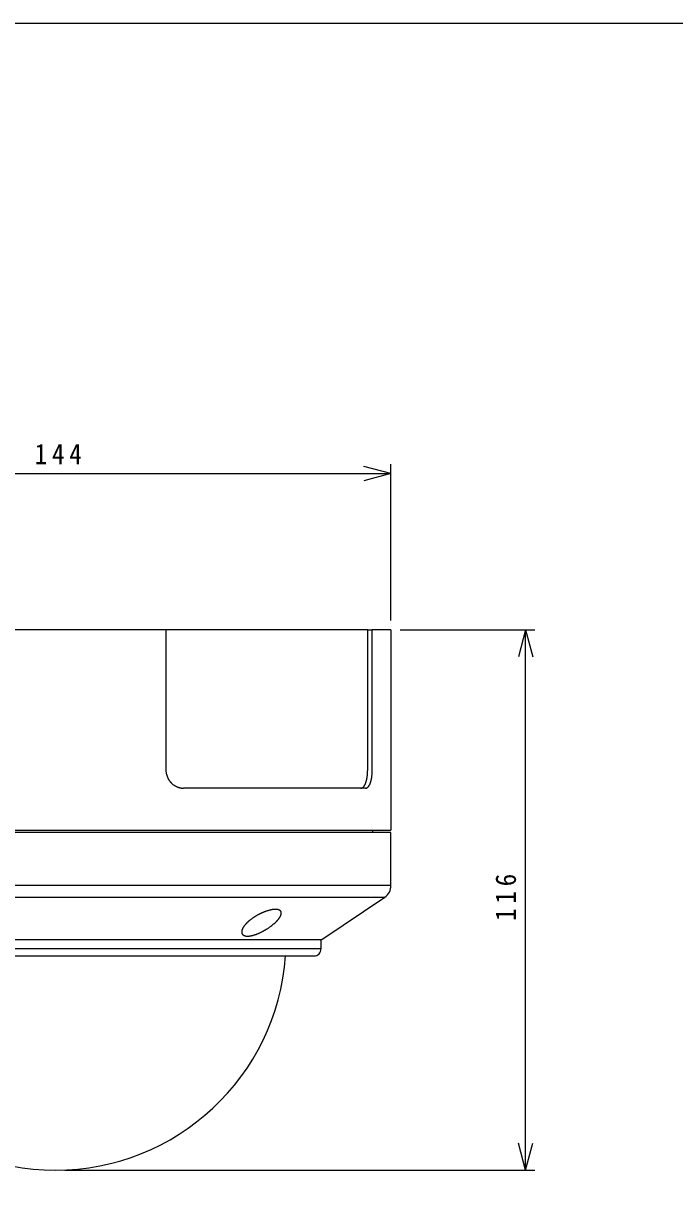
# Model space of a CAD drawing. Units: millimetres on the paper, scale 1:2. Extents: x -142 to 142, y -95 to 95.
# Drawn here: x -72.6 to -2.7, y -29.9 to 94.8 of the extents above; entities that cross this region are included whole.
import ezdxf

# ---------------------------------------------------------------- set-up
doc = ezdxf.new("R2010")
doc.units = ezdxf.units.MM
doc.layers.add('0-0_0', color=7, linetype='Continuous')
doc.layers.add('0-2_枠', color=7, linetype='Continuous')
doc.styles.add('ＭＳ ゴシック', font='')
doc.styles.get('ＭＳ ゴシック').set_extended_font_data('MS Gothic')

msp = doc.modelspace()

# ---------------------------------------------------------------- linework, layer by layer
at = {"layer": '0-0_0'}
for p, q in [((-33.176, 30.736), (-33.176, 47.502)), ((-105.176, 46.502), (-33.176, 46.502)), ((-33.176, 46.502), (-36.073, 47.279)), ((-33.176, 46.502), (-36.073, 45.726)), ((-57.331, 29.736), (-80.998, 29.736)), ((-35.675, 29.736), (-57.419, 29.736)), ((-57.331, 29.736), (-57.331, 14.736)), ((-35.675, 14.736), (-35.675, 29.736)), ((-35.675, 29.736), (-35.176, 29.736)), ((-33.176, 29.736), (-35.176, 29.736)), ((-35.176, 14.736), (-35.176, 29.736)), ((-33.176, 29.736), (-33.176, 8.236)), ((-32.176, 29.736), (-17.725, 29.736)), ((-18.725, 29.736), (-19.501, 26.838)), ((-18.725, -28.264), (-18.725, 29.736)), ((-18.725, 29.736), (-17.948, 26.838)), ((-35.9, 12.736), (-55.428, 12.736)), ((-105.176, 8.236), (-33.176, 8.236)), ((-33.174, 7.986), (-105.174, 7.986)), ((-35.174, 8.236), (-35.174, 7.986)), ((-33.174, 2.283), (-33.174, 7.986)), ((-33.174, 2.283), (-105.174, 2.283)), ((-104.513, 1.04), (-33.836, 1.04)), ((-40.587, -3.514), (-33.836, 1.04)), ((-97.762, -3.514), (-40.587, -3.514)), ((-40.674, -4.514), (-40.674, -3.514)), ((-40.674, -4.514), (-97.674, -4.514)), ((-96.924, -5.264), (-41.424, -5.264)), ((-18.725, -28.264), (-19.501, -25.366)), ((-18.725, -28.264), (-17.948, -25.366)), ((-68.174, -28.264), (-17.725, -28.264))]:
    msp.add_line(p, q, dxfattribs=at)
for points in [[(-57.331, 14.736), (-57.33, 14.656), (-57.327, 14.585), (-57.323, 14.519), (-57.317, 14.459), (-57.309, 14.404), (-57.3, 14.351), (-57.289, 14.301), (-57.277, 14.252), (-57.263, 14.203), (-57.247, 14.153), (-57.23, 14.102), (-57.213, 14.051), (-57.194, 14.001), (-57.175, 13.951), (-57.155, 13.903), (-57.136, 13.857), (-57.116, 13.813), (-57.097, 13.771), (-57.079, 13.733), (-57.06, 13.698), (-57.043, 13.666), (-57.025, 13.636), (-57.008, 13.608), (-56.991, 13.581), (-56.974, 13.557), (-56.957, 13.533), (-56.939, 13.511), (-56.922, 13.489), (-56.904, 13.467), (-56.887, 13.447), (-56.87, 13.428), (-56.854, 13.41), (-56.839, 13.393), (-56.825, 13.378), (-56.813, 13.365), (-56.802, 13.354), (-56.794, 13.345), (-56.787, 13.338), (-56.782, 13.333)], [(-35.877, 13.322), (-35.876, 13.322), (-35.876, 13.323), (-35.876, 13.324), (-35.875, 13.326), (-35.874, 13.329), (-35.873, 13.333), (-35.871, 13.338), (-35.868, 13.345), (-35.865, 13.354), (-35.861, 13.365), (-35.857, 13.378), (-35.852, 13.393), (-35.846, 13.41), (-35.84, 13.428), (-35.834, 13.447), (-35.828, 13.467), (-35.821, 13.489), (-35.815, 13.511), (-35.808, 13.533), (-35.802, 13.557), (-35.796, 13.582), (-35.79, 13.608), (-35.784, 13.636), (-35.777, 13.666), (-35.771, 13.698), (-35.765, 13.733), (-35.758, 13.771), (-35.751, 13.813), (-35.744, 13.857), (-35.737, 13.903), (-35.73, 13.951), (-35.723, 14.001), (-35.717, 14.051), (-35.711, 14.102), (-35.705, 14.153), (-35.699, 14.203), (-35.694, 14.252), (-35.69, 14.301), (-35.686, 14.351)], [(-35.686, 14.351), (-35.683, 14.404), (-35.68, 14.459), (-35.678, 14.519), (-35.676, 14.585), (-35.675, 14.656), (-35.675, 14.736)], [(-35.376, 13.322), (-35.376, 13.322), (-35.376, 13.323), (-35.375, 13.324), (-35.375, 13.326), (-35.374, 13.329), (-35.372, 13.333), (-35.37, 13.338), (-35.368, 13.345), (-35.365, 13.354), (-35.361, 13.365), (-35.357, 13.378), (-35.351, 13.393), (-35.346, 13.41), (-35.34, 13.428), (-35.334, 13.447), (-35.328, 13.467), (-35.321, 13.489), (-35.315, 13.511), (-35.309, 13.533), (-35.302, 13.557), (-35.296, 13.581), (-35.29, 13.608), (-35.284, 13.636), (-35.278, 13.666), (-35.271, 13.698), (-35.265, 13.733), (-35.258, 13.771), (-35.252, 13.813), (-35.245, 13.857), (-35.238, 13.903), (-35.231, 13.951), (-35.224, 14.001), (-35.218, 14.051), (-35.211, 14.102), (-35.205, 14.153), (-35.2, 14.203), (-35.195, 14.252), (-35.191, 14.301), (-35.187, 14.351)], [(-35.187, 14.351), (-35.184, 14.404), (-35.181, 14.459), (-35.179, 14.519), (-35.177, 14.585), (-35.177, 14.656), (-35.176, 14.736)], [(-56.782, 13.333), (-56.778, 13.329), (-56.776, 13.326), (-56.774, 13.324), (-56.773, 13.323), (-56.772, 13.322), (-56.771, 13.322)], [(-56.771, 13.322), (-56.717, 13.266), (-56.666, 13.217), (-56.619, 13.174), (-56.574, 13.135), (-56.531, 13.102), (-56.489, 13.072), (-56.448, 13.044), (-56.406, 13.019), (-56.363, 12.994), (-56.318, 12.97), (-56.272, 12.947), (-56.224, 12.924), (-56.176, 12.902), (-56.127, 12.88), (-56.078, 12.86), (-56.03, 12.841), (-55.981, 12.823), (-55.933, 12.807), (-55.887, 12.793), (-55.84, 12.779), (-55.792, 12.768), (-55.742, 12.758), (-55.69, 12.75), (-55.633, 12.744), (-55.571, 12.739), (-55.503, 12.737), (-55.428, 12.736)], [(-36.404, 12.736), (-36.373, 12.737), (-36.345, 12.739), (-36.319, 12.744), (-36.296, 12.75), (-36.275, 12.758), (-36.255, 12.768), (-36.235, 12.779), (-36.217, 12.793), (-36.198, 12.807), (-36.179, 12.823), (-36.16, 12.841), (-36.141, 12.86), (-36.122, 12.88), (-36.103, 12.902), (-36.084, 12.924), (-36.065, 12.947), (-36.048, 12.97), (-36.03, 12.994), (-36.014, 13.019), (-35.998, 13.044), (-35.982, 13.072), (-35.966, 13.102), (-35.95, 13.135), (-35.933, 13.173), (-35.915, 13.217), (-35.897, 13.266), (-35.877, 13.322)], [(-35.9, 12.736), (-35.869, 12.737), (-35.841, 12.739), (-35.816, 12.744), (-35.793, 12.75), (-35.771, 12.758), (-35.751, 12.768), (-35.732, 12.779), (-35.714, 12.793), (-35.695, 12.807), (-35.677, 12.823), (-35.658, 12.841), (-35.639, 12.86), (-35.62, 12.88), (-35.601, 12.902), (-35.582, 12.924), (-35.564, 12.947), (-35.546, 12.97), (-35.529, 12.994), (-35.512, 13.019), (-35.497, 13.044), (-35.481, 13.072), (-35.465, 13.102), (-35.449, 13.135), (-35.432, 13.174), (-35.415, 13.217), (-35.396, 13.266), (-35.376, 13.322)], [(-47.471, -0.875), (-47.529, -0.907), (-47.58, -0.936), (-47.627, -0.962), (-47.67, -0.987), (-47.709, -1.011), (-47.747, -1.035), (-47.784, -1.058), (-47.821, -1.082), (-47.859, -1.107), (-47.899, -1.133), (-47.94, -1.161), (-47.982, -1.19), (-48.025, -1.219), (-48.067, -1.249), (-48.11, -1.279), (-48.151, -1.308), (-48.191, -1.337), (-48.229, -1.365), (-48.264, -1.392), (-48.298, -1.418), (-48.329, -1.442), (-48.358, -1.466), (-48.386, -1.489), (-48.412, -1.511), (-48.437, -1.533), (-48.461, -1.554), (-48.484, -1.575), (-48.506, -1.596), (-48.528, -1.617), (-48.549, -1.637), (-48.57, -1.658), (-48.59, -1.678), (-48.61, -1.698), (-48.63, -1.718), (-48.65, -1.738), (-48.669, -1.758), (-48.688, -1.778), (-48.707, -1.797), (-48.726, -1.817)], [(-47.298, -0.784), (-47.324, -0.797), (-47.35, -0.81), (-47.377, -0.824), (-47.405, -0.839), (-47.437, -0.856), (-47.471, -0.875)], [(-45.567, -0.277), (-45.633, -0.278), (-45.694, -0.28), (-45.751, -0.284), (-45.805, -0.289), (-45.857, -0.295), (-45.908, -0.302), (-45.958, -0.311), (-46.008, -0.321), (-46.059, -0.333), (-46.113, -0.345), (-46.167, -0.358), (-46.223, -0.373), (-46.279, -0.387), (-46.334, -0.402), (-46.389, -0.418), (-46.442, -0.433), (-46.493, -0.449), (-46.541, -0.463), (-46.587, -0.478), (-46.63, -0.492), (-46.67, -0.506), (-46.709, -0.52), (-46.746, -0.534), (-46.782, -0.548), (-46.818, -0.563), (-46.854, -0.578), (-46.891, -0.594), (-46.928, -0.61), (-46.967, -0.627), (-47.005, -0.644), (-47.043, -0.662), (-47.08, -0.679), (-47.117, -0.696), (-47.152, -0.713), (-47.185, -0.729), (-47.217, -0.744), (-47.245, -0.758), (-47.272, -0.771), (-47.298, -0.784)], [(-45.062, -0.416), (-45.081, -0.4), (-45.101, -0.385), (-45.122, -0.371), (-45.143, -0.358), (-45.164, -0.346), (-45.185, -0.335), (-45.206, -0.325), (-45.226, -0.317), (-45.246, -0.309), (-45.266, -0.303), (-45.285, -0.298), (-45.305, -0.293), (-45.325, -0.289), (-45.346, -0.286), (-45.366, -0.284), (-45.387, -0.282), (-45.408, -0.28), (-45.429, -0.279), (-45.45, -0.278), (-45.469, -0.278), (-45.488, -0.277), (-45.504, -0.277), (-45.519, -0.277), (-45.532, -0.277), (-45.542, -0.277), (-45.55, -0.277), (-45.556, -0.277), (-45.56, -0.277), (-45.563, -0.277), (-45.565, -0.277), (-45.566, -0.277), (-45.566, -0.277), (-45.566, -0.277)], [(-45.347, -1.443), (-45.325, -1.418), (-45.303, -1.392), (-45.282, -1.365), (-45.26, -1.337), (-45.238, -1.308), (-45.216, -1.279), (-45.194, -1.249), (-45.173, -1.219), (-45.152, -1.19), (-45.133, -1.161), (-45.114, -1.133), (-45.097, -1.107), (-45.081, -1.082), (-45.067, -1.058), (-45.053, -1.035), (-45.041, -1.011), (-45.029, -0.987), (-45.017, -0.962), (-45.006, -0.936), (-44.994, -0.907), (-44.982, -0.875)], [(-44.982, -0.875), (-44.976, -0.856), (-44.97, -0.84), (-44.966, -0.825), (-44.962, -0.812), (-44.959, -0.8), (-44.956, -0.789), (-44.954, -0.78), (-44.953, -0.771), (-44.951, -0.763), (-44.95, -0.755), (-44.949, -0.747), (-44.948, -0.739), (-44.947, -0.732), (-44.947, -0.726), (-44.946, -0.72), (-44.946, -0.714), (-44.945, -0.709), (-44.945, -0.704), (-44.945, -0.7), (-44.944, -0.696), (-44.944, -0.693), (-44.944, -0.69), (-44.944, -0.687), (-44.944, -0.684), (-44.944, -0.682), (-44.944, -0.679), (-44.944, -0.675), (-44.945, -0.64), (-44.947, -0.609), (-44.951, -0.582), (-44.957, -0.558), (-44.964, -0.536), (-44.973, -0.516), (-44.984, -0.498), (-44.997, -0.481), (-45.011, -0.464), (-45.026, -0.448), (-45.044, -0.432), (-45.062, -0.416)], [(-48.726, -1.817), (-48.745, -1.837), (-48.764, -1.856), (-48.782, -1.876), (-48.8, -1.896), (-48.818, -1.916), (-48.836, -1.936), (-48.854, -1.956), (-48.871, -1.977), (-48.888, -1.998), (-48.905, -2.02), (-48.922, -2.042), (-48.938, -2.066), (-48.955, -2.091), (-48.972, -2.117), (-48.99, -2.144), (-49.007, -2.173), (-49.025, -2.204), (-49.042, -2.235), (-49.06, -2.267), (-49.076, -2.299), (-49.093, -2.331), (-49.108, -2.363), (-49.122, -2.394), (-49.136, -2.424), (-49.148, -2.453), (-49.158, -2.48), (-49.167, -2.508), (-49.175, -2.535), (-49.182, -2.564), (-49.187, -2.594), (-49.191, -2.626), (-49.193, -2.66), (-49.194, -2.697), (-49.194, -2.705), (-49.194, -2.713), (-49.193, -2.72), (-49.193, -2.726), (-49.193, -2.733), (-49.192, -2.739)], [(-46.85, -2.587), (-46.811, -2.566), (-46.772, -2.544), (-46.732, -2.521), (-46.692, -2.497), (-46.65, -2.471), (-46.605, -2.444), (-46.558, -2.414), (-46.508, -2.382), (-46.457, -2.349), (-46.405, -2.315), (-46.353, -2.281), (-46.301, -2.247), (-46.251, -2.213), (-46.204, -2.181), (-46.159, -2.149), (-46.117, -2.12), (-46.078, -2.093), (-46.042, -2.066), (-46.008, -2.041), (-45.975, -2.015), (-45.942, -1.989), (-45.909, -1.963), (-45.876, -1.935), (-45.841, -1.906), (-45.805, -1.875), (-45.767, -1.842), (-45.728, -1.808), (-45.689, -1.773), (-45.65, -1.738), (-45.611, -1.703), (-45.574, -1.669), (-45.538, -1.636), (-45.505, -1.604), (-45.474, -1.575), (-45.445, -1.547), (-45.418, -1.52), (-45.393, -1.494), (-45.37, -1.468), (-45.347, -1.443)], [(-49.192, -2.739), (-49.191, -2.747), (-49.19, -2.754), (-49.189, -2.763), (-49.188, -2.773), (-49.186, -2.784), (-49.184, -2.795), (-49.182, -2.808), (-49.18, -2.82), (-49.177, -2.833), (-49.174, -2.847), (-49.17, -2.86), (-49.166, -2.873), (-49.161, -2.885), (-49.156, -2.897), (-49.15, -2.909), (-49.143, -2.921), (-49.135, -2.933), (-49.126, -2.945), (-49.115, -2.957), (-49.103, -2.969), (-49.089, -2.982), (-49.073, -2.995), (-49.056, -3.008), (-49.037, -3.021), (-49.016, -3.035), (-48.995, -3.048), (-48.972, -3.061), (-48.949, -3.073), (-48.925, -3.085), (-48.901, -3.095), (-48.876, -3.105), (-48.85, -3.114), (-48.822, -3.122), (-48.792, -3.128), (-48.758, -3.134), (-48.72, -3.138), (-48.677, -3.141), (-48.628, -3.143), (-48.572, -3.144)], [(-48.571, -3.144), (-48.514, -3.143), (-48.462, -3.141), (-48.412, -3.138), (-48.366, -3.134), (-48.321, -3.128), (-48.278, -3.122), (-48.235, -3.114), (-48.192, -3.105), (-48.148, -3.095), (-48.103, -3.085), (-48.056, -3.073), (-48.008, -3.061), (-47.961, -3.048), (-47.913, -3.035), (-47.867, -3.021), (-47.821, -3.008), (-47.777, -2.995), (-47.736, -2.982), (-47.697, -2.969), (-47.66, -2.957), (-47.625, -2.944), (-47.59, -2.931), (-47.556, -2.918), (-47.52, -2.904), (-47.484, -2.889), (-47.446, -2.872), (-47.405, -2.855), (-47.361, -2.835), (-47.315, -2.814), (-47.267, -2.792), (-47.217, -2.769), (-47.167, -2.746), (-47.117, -2.722), (-47.068, -2.698), (-47.02, -2.675), (-46.974, -2.652), (-46.931, -2.63), (-46.89, -2.609), (-46.85, -2.587)]]:
    msp.add_lwpolyline(points, dxfattribs=at)
for centre, radius, start, end in [((-34.674, 2.283), 1.5, 304.00002, 0.00002), ((-41.424, -4.514), 0.75, 269.99997, 0.00011), ((-69.174, -3.514), 24.75, 184.0546, 355.9454)]:
    msp.add_arc(centre, radius, start, end, dxfattribs=at)
at = {"layer": '0-2_枠'}
msp.add_lwpolyline([(-141.803, 94.842), (141.803, 94.842), (141.803, -94.842), (-141.803, -94.842)], close=True, dxfattribs=at)

# ---------------------------------------------------------------- texts
at = {"layer": '0-0_0', "insert": (-71.426, 47.502), "char_height": 2.199, "attachment_point": 7, "style": 'ＭＳ ゴシック'}
msp.add_mtext('\\T1.38;\\W0.9;144', dxfattribs=at)
at = {"layer": '0-0_0', "insert": (-19.725, -1.514), "char_height": 2.199, "attachment_point": 7, "rotation": 90, "style": 'ＭＳ ゴシック'}
msp.add_mtext('\\T1.38;\\W0.9;116', dxfattribs=at)

doc.saveas('drawing.dxf')
